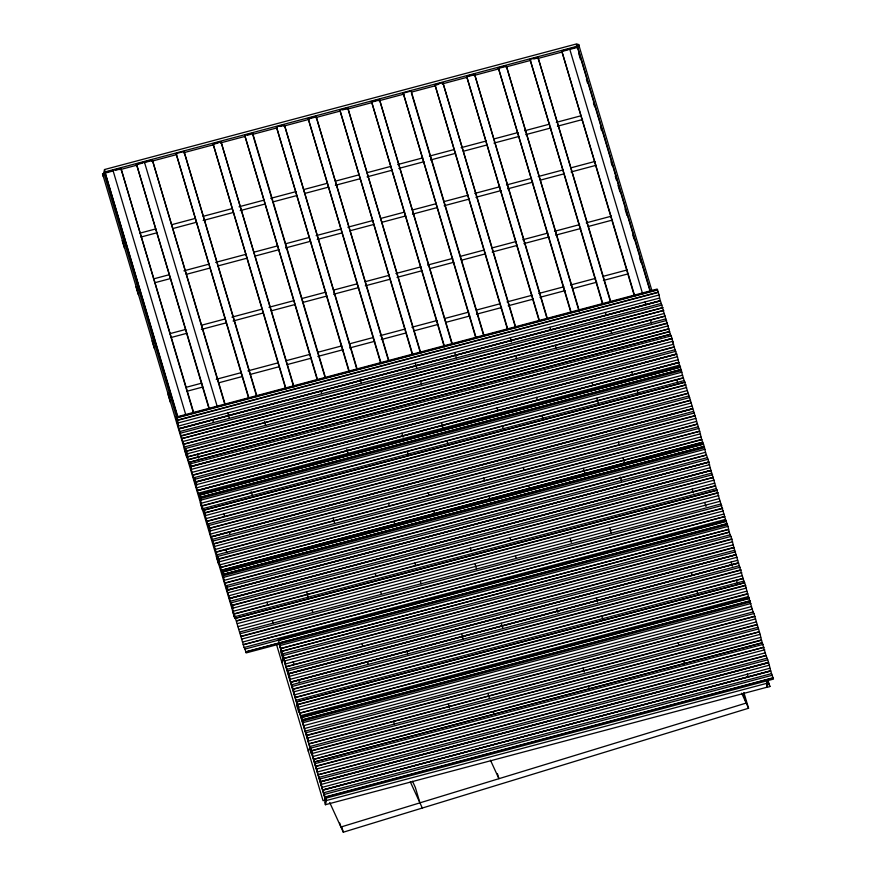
<?xml version="1.0" encoding="UTF-8"?>
<svg xmlns="http://www.w3.org/2000/svg" width="876" height="876" viewBox="0 0 876 876"><rect width="100%" height="100%" fill="white"/><g stroke="black" fill="none" stroke-linecap="round" stroke-linejoin="round"><path stroke-width="1.31" d="M665.782 318.897L660.427 300.862L178.978 428.714L184.398 446.968L665.782 318.875L670.381 334.325L188.986 462.397L184.387 446.946M188.22 459.812L669.603 331.708M684.156 380.6L679.568 365.15L198.184 493.243L191.964 472.394L190.596 466.525L671.98 338.41L673.359 344.323L191.964 472.394M197.418 490.659L678.801 362.587L679.568 365.172M683.389 377.983L202.006 506.032L204.426 512.986M694.208 413.023L689.609 397.584L208.225 525.677L204.447 513.062M729.303 532.06L281.59 651.328L729.347 532.279L727.967 526.377L725.514 519.402L244.13 647.495L224.136 580.372L705.519 452.301L704.216 446.694M229.578 598.615L710.973 470.565L725.514 519.424M234.166 614.065L715.561 485.961M238.765 629.483L720.138 501.269M286.189 666.811L733.946 547.686L743.888 581.117M318.349 774.789L766.106 655.664L767.726 659.825M770.694 671.06L322.883 789.933L770.606 670.797L773.464 679.097L325.686 798.222L324.722 802.405L325.412 804.715L766.533 687.342L767.496 683.149L766.807 680.838M660.416 300.884L179.032 428.966M192.829 475.241L674.202 347.104L677.433 356.707L678.801 362.565L197.407 490.593M704.173 446.508L222.767 574.514L704.151 446.399L703.395 443.858L222.011 571.951L219.011 561.899L700.406 433.828L694.208 413.001L212.824 541.105L211.16 536.736M701.687 439.423L220.303 567.528L701.775 439.653L703.395 443.88M707.994 459.298L705.519 452.29M710.962 470.554L707.994 459.276L226.61 587.38M733.935 547.686L731.81 539.255L284.065 658.413L285.346 663.975L733.092 544.85M738.523 563.115L290.777 682.24L738.512 562.972M743.133 578.532L295.365 697.526M761.419 639.94L313.761 759.339L761.507 640.257L760.138 634.344L753.94 613.528L306.195 732.675L305.33 731.077L753.075 611.952L753.94 613.55M761.507 640.192L766.018 655.401L318.349 774.691M193.782 412.935L120.899 168.269L105.054 172.495L177.795 417.786M193.64 413.571L120.899 168.269M208.992 408.665L136.47 164.108L152.325 159.892L224.979 403.814M224.453 403.135L152.325 159.892M257.073 396.697L184.015 151.46L176.098 153.563L248.609 398.12M184.015 151.46L256.537 396.007M294.018 386.907L220.971 141.66L213.043 143.774L285.565 388.331M220.971 141.66L293.482 386.217M325.719 378.465L252.671 133.229L244.743 135.331L317.265 379.888M252.518 133.853L252.671 133.229M357.025 368.708L284.361 124.786L276.444 126.889L348.955 371.446M356.882 369.333L284.361 124.786M380.655 363.003L308.144 118.457L316.061 116.344L389.119 361.58M316.061 116.344L388.188 359.587M420.819 353.148L347.761 107.901L339.844 110.015L412.355 354.572M420.283 352.459L347.761 107.901M444.055 346.14L371.534 101.583L379.461 99.47L452.125 343.403M451.983 344.027L379.461 99.47M484.209 336.274L411.162 91.027L403.234 93.141L475.756 337.698M411.019 91.662L411.162 91.027M507.456 329.267L434.934 84.698L442.862 82.585L515.909 327.832M442.862 82.585L515.384 327.153M539.156 320.824L466.634 76.267L474.562 74.164L547.215 318.087M474.562 74.164L547.073 318.711M570.845 312.393L498.334 67.835L506.262 65.722L579.31 310.969M506.262 65.722L578.39 308.965M610.616 301.213L537.952 57.279L530.035 59.393L602.546 303.95M610.473 301.837L537.952 57.279M650.244 290.657L577.58 46.735L561.735 50.95L634.246 295.508M577.58 46.735L577.437 47.359L569.51 49.472L569.652 48.848L642.71 294.084M766.511 682.097L766.653 681.473M103.554 173.722L104.518 169.539L577.043 43.8L577.733 46.11L577.251 48.202M104.726 173.941L105.208 171.849L104.518 169.539M124.907 242.291L125.148 241.239M137.39 284.185L137.631 283.134M138.539 288.04L138.78 287M154.844 342.801L155.085 341.75M168.63 392.733L168.148 394.824L170.448 402.533M169.703 392.667L169.944 391.616M171.094 395.47L170.853 396.521L169.495 391.922M187.004 454.436L186.522 456.527L184.234 448.808M216.876 554.694L216.394 556.786L218.693 564.494L219.175 562.403M235.25 616.397L234.768 618.489L232.479 610.769M281.853 662.563L282.817 658.369L280.758 651.897M297.325 707.063L297.566 706.012M298.475 710.918L298.716 709.867M308.275 751.247L308.757 749.155M309.732 748.706L309.973 747.666M310.881 752.561L311.122 751.52M325.412 804.715L326.376 800.533L323.715 792.769L771.46 673.644M329.715 802.515L343.304 832.2L748.564 708.246L743.877 692.511M103.269 176.558L102.536 173.831L112.84 171.006L112.982 170.382L185.854 415.049M576.266 45.18L578.642 44.468L651.974 290.887M769.84 686.554L767.464 687.255L766.719 684.528L769.095 683.827L769.84 686.554L767.923 679.896M105.208 171.849L577.733 46.11M115.479 170.305L120.757 168.904M136.327 164.743L142.93 162.98M152.183 160.516L144.255 162.629L144.398 162.005L217.445 407.241M214.215 144.047L218.179 142.996M247.24 135.254L251.204 134.203M280.265 126.462L284.218 125.41M308.002 119.081L314.604 117.318M342.341 109.938L347.619 108.536M371.391 102.207L379.319 100.094M434.792 85.333L438.756 84.271M466.492 76.902L473.095 75.139M498.192 68.459L504.795 66.707M533.856 58.966L537.809 57.915M562.907 51.224L568.195 49.822M119.935 169.681L137.105 165.115M151.636 161.25L176.733 154.57M183.336 152.818L213.722 144.726M220.325 142.974L245.422 136.295M253.35 134.181L277.123 127.863M283.725 126.1L308.823 119.421M315.426 117.669L340.523 110.989M347.126 109.226L372.223 102.547M378.826 100.795L403.924 94.115M411.851 92.002L435.624 85.684M442.227 83.921L467.324 77.241M473.927 75.489L499.024 68.81M505.627 67.047L530.725 60.367M537.338 58.615L562.425 51.936M139.864 233.169L155.731 228.943M171.586 224.727L195.381 218.387M203.32 216.284L232.403 208.543M239.017 206.78L264.125 200.1M270.739 198.337L295.858 191.658M303.786 189.544L327.58 183.215M335.519 181.102L359.313 174.773M367.241 172.66L391.035 166.331M397.649 164.568L422.769 157.888M429.382 156.125L454.491 149.446M461.105 147.683L486.224 141.003M494.152 138.89L517.946 132.561M524.56 130.798L549.679 124.118M556.282 122.355L581.401 115.676M141.014 237.024L156.881 232.797M172.736 228.581L196.531 222.252M203.144 220.489L233.553 212.397M240.155 210.645L265.275 203.955M273.213 201.841L297.008 195.512M304.936 193.399L328.73 187.07M335.344 185.307L360.463 178.627M367.066 176.864L392.185 170.185M398.799 168.422L423.918 161.742M430.521 159.98L455.64 153.3M463.579 151.187L487.374 144.858M493.976 143.095L519.096 136.415M525.71 134.652L550.829 127.973M557.432 126.21L582.551 119.53M153.486 278.918L169.353 274.692M183.894 270.826L209.014 264.147M215.627 262.384L246.025 254.292M253.963 252.179L277.758 245.849M285.685 243.736L309.48 237.407M316.094 235.644L341.213 228.964M347.827 227.202L372.935 220.522M380.874 218.409L404.668 212.08M412.596 209.966L436.39 203.637M444.329 201.524L468.123 195.195M474.737 193.432L499.846 186.752M506.459 184.989L531.579 178.31M538.192 176.547L563.301 169.867M571.24 167.754L595.034 161.425M154.636 282.773L170.502 278.557M186.369 274.33L210.163 268.001M218.091 265.888L247.174 258.146M255.113 256.044L278.907 249.704M285.521 247.952L310.63 241.261M317.243 239.509L342.363 232.819M350.29 230.706L374.085 224.376M382.024 222.263L405.818 215.934M412.432 214.182L437.54 207.492M444.154 205.74L469.273 199.049M475.876 197.297L500.995 190.607M507.609 188.855L532.728 182.164M540.656 180.051L564.451 173.722M571.064 171.97L596.184 165.279M169.802 333.679L185.668 329.453M201.535 325.237L225.329 318.897M231.932 317.145L262.34 309.053M268.954 307.29L294.073 300.61M302.001 298.497L325.795 292.168M333.723 290.055L357.528 283.725M365.456 281.612L389.251 275.283M395.864 273.52L420.984 266.841M427.587 265.078L452.706 258.398M460.634 256.285L484.439 249.956M492.367 247.842L516.161 241.513M522.775 239.75L547.894 233.071M554.497 231.308L579.616 224.628M586.23 222.865L611.349 216.186M170.951 337.534L186.818 333.307M201.36 329.442L226.479 322.762M233.082 320.999L263.49 312.907M271.418 310.794L295.223 304.465M303.151 302.351L326.945 296.022M333.559 294.259L358.678 287.58M365.281 285.817L390.4 279.137M397.014 277.374L422.123 270.695M430.061 268.582L453.856 262.252M461.783 260.139L485.578 253.81M492.192 252.047L517.311 245.368M523.925 243.605L549.033 236.925M555.647 235.162L580.766 228.483M588.694 226.369L612.488 220.04M185.811 387.4L201.666 383.173M216.208 379.308L241.327 372.618M247.941 370.866L278.349 362.774M286.277 360.66L310.071 354.331M317.999 352.218L341.804 345.889M349.732 343.775L373.526 337.446M380.14 335.683L405.26 329.004M411.862 327.241L436.982 320.561M444.909 318.448L468.704 312.119M476.643 310.005L500.437 303.676M507.051 301.913L532.159 295.234M538.773 293.471L563.892 286.791M570.506 285.029L595.614 278.349M603.553 276.236L627.347 269.907M186.949 391.254L202.816 387.028M218.682 382.812L242.477 376.483M250.405 374.37L279.488 366.628M287.427 364.515L311.221 358.185M317.835 356.423L342.943 349.743M349.557 347.98L374.676 341.301M381.29 339.538L406.398 332.858M414.337 330.745L438.131 324.416M446.059 322.302L469.854 315.973M476.467 314.21L501.587 307.531M508.2 305.768L533.309 299.088M539.923 297.325L565.042 290.646M572.97 288.532L596.764 282.203M603.378 280.44L628.497 273.761M657.449 289.627L657.153 289.058L175.769 417.173L176.065 417.699L657.449 289.606L659.059 295.004L659.573 298.048L178.178 426.119L178.956 428.703L660.34 300.599L659.573 298.048M176.175 418.071L657.558 289.989M659.059 295.004L177.664 423.075L178.178 426.119L176.81 420.25L658.205 292.146M176.919 420.568L658.259 292.398M179.799 431.55L661.183 303.446M180.653 433.127L662.048 305.034M181.42 435.69L662.803 307.618M181.485 435.974L662.825 307.728M182.777 441.548L664.172 313.477M183.588 444.187L664.972 316.116M185.252 448.556L666.636 320.452M667.392 323.014L186.019 451.151M186.095 451.414L667.479 323.343M186.851 453.921L668.246 325.85M188.143 459.561L669.527 331.446M189.851 463.973L671.235 335.88L672.002 338.541L190.607 466.503L188.986 462.375L670.37 334.303L671.235 335.902M191.45 469.35L672.845 341.279L674.213 347.159M674.115 346.874L192.775 475.033M193.585 477.825L674.969 349.721M194.439 479.402L675.823 351.309M195.195 481.964L676.59 353.926M196.038 484.778L677.433 356.707M196.563 487.822L677.958 359.751M197.363 490.44L678.747 362.357M198.743 494.294L680.137 366.212M198.173 493.221L199.038 494.83L680.422 366.726M199.783 497.327L681.178 369.322M202.017 506.065L199.881 497.656L681.243 369.562M200.177 498.674L681.572 370.581M200.637 500.196L682.032 372.125M201.151 503.24L682.546 375.18M683.346 377.786L201.94 505.813M202.772 508.671L684.156 380.578L689.609 397.605M685.777 384.772L204.404 512.887M204.48 513.117L685.853 385.024M205.236 515.625L686.62 387.553M205.75 518.669L687.145 390.597M206.55 521.286L687.945 393.236M206.605 521.516L687.999 393.455M207.371 524.1L688.755 395.996M209.079 528.546L690.452 400.463M692.5 408.566L211.116 536.681L210.349 534.097L209.824 531.053L691.219 402.982M210.349 534.097L691.744 406.026M211.959 539.517L693.343 411.424M695.04 415.87L213.667 543.963L219.022 561.899M214.423 546.471L695.818 418.399M214.938 549.515L696.332 421.455M215.737 552.11L697.132 424.083M697.187 424.291L215.781 552.285M216.558 554.946L697.942 426.853M217.412 556.523L698.796 428.43M218.157 559.03L699.606 431.222M218.255 559.392L699.65 431.288M219.537 564.943L700.931 436.872L700.406 433.828M221.716 571.415L703.11 443.344M222.121 572.324L703.516 444.241M223.15 575.795L704.545 447.713M224.136 580.372L223.61 577.328L705.005 449.257M224.924 582.989L706.341 454.962M224.99 583.208L706.374 455.115M225.745 585.792L707.129 457.699M227.366 589.942L708.783 462.024M228.209 592.745L709.604 464.674M228.724 595.789L710.118 467.729M229.49 598.341L710.918 470.357L229.534 598.439M230.344 601.221L711.728 473.128M231.198 602.808L712.582 474.704M231.943 605.305L713.349 477.289M232.797 608.174L714.192 480.103M233.323 611.218L714.717 483.147M715.473 485.698L234.122 613.835M234.932 616.649L716.327 488.545M236.553 620.788L717.937 492.673M237.396 623.602L718.791 495.531M237.911 626.647L719.305 498.575M239.531 632.067L720.915 503.974M240.385 633.655L721.78 505.551M241.152 636.217L722.536 508.146M241.239 636.523L722.623 508.441M241.995 639.02L723.379 510.949M242.51 642.075L723.904 514.004M243.276 644.659L724.66 516.544M726.084 520.464L278.338 639.59L280.747 648.547L728.503 529.422L280.747 648.547M244.119 647.473L244.984 649.083L726.368 520.979M278.732 640.498L726.489 521.362M727.135 523.563L245.795 651.853L246.134 652.916L727.518 524.833M245.817 651.919L727.2 523.848M280.221 645.502L727.978 526.377M730.967 536.43L730.102 534.82L282.357 653.967L283.222 655.555L730.967 536.408L731.81 539.288M284.032 658.347L731.712 538.937M284.82 660.92L732.577 541.806M286.178 666.713L733.847 547.39M286.956 669.395L734.701 550.248M286.956 669.373L287.81 670.983L735.555 551.825M737.165 557.224L289.409 676.349L289.934 679.393L737.691 560.279M290.744 682.032L738.457 562.852M739.3 565.677L291.555 684.824L293.252 689.27M292.409 686.401L740.154 567.254M740.91 569.838L293.175 689.04M293.263 689.27L740.986 570.123M742.279 575.696L294.533 694.821L294.007 691.777L741.764 572.652M295.3 697.405L743.1 578.368M297.763 704.392L745.509 585.223L743.888 581.095L296.143 700.242L297.008 701.829L744.753 582.704L296.997 701.807L299.132 710.25L746.878 591.125L745.509 585.299M297.84 704.676L745.585 585.54M298.606 707.195L746.352 588.081M747.732 593.983L299.964 713.086L747.633 593.665L753.086 611.974M300.742 715.67L748.487 596.523M301.311 716.721L749.057 597.596M300.742 715.648L301.596 717.258L749.341 598.1M301.705 717.619L749.462 598.494M302.34 719.754L750.119 600.761M751.477 606.553L303.72 725.667L302.45 720.083L750.184 600.991M302.746 721.09L750.491 601.965M303.195 722.623L750.951 603.498M304.574 728.525L752.265 609.159M756.065 621.971L308.308 741.096L306.939 735.216L754.729 616.277M307.038 735.544L754.773 616.397M307.794 738.052L755.55 618.927M756.82 624.522L309.129 743.768M756.919 624.807L309.151 743.844M757.674 627.369L309.929 746.516L310.783 748.104L758.528 628.957M760.664 637.399L312.907 756.525L312.393 753.47L760.138 634.355M314.517 761.923L762.273 642.798L314.528 761.945L317.506 771.953L765.252 652.828M315.382 763.533L763.127 644.375M316.148 766.128L763.981 647.265L316.225 766.358M316.981 768.898L764.737 649.773M766.861 658.226L319.116 777.373L322.105 787.371M319.981 778.95L767.726 659.803L769.336 665.202L770.65 670.885L322.948 790.185M320.725 781.458L768.482 662.387M320.824 781.786L768.57 662.661L320.791 781.742M321.58 784.327L769.336 665.202M322.094 787.371L769.851 668.246M324.569 794.379L772.314 675.232M325.325 796.941L773.081 677.816M325.423 797.248L773.114 677.98M325.697 799.985L323.047 800.686L276.367 643.97M326.376 800.533L767.496 683.149M311.615 750.951L759.382 631.804L311.538 750.612L312.393 753.48M741.665 693.179L748.564 708.246M490.45 760.171L498.926 778.687L497.393 773.552M412.508 781.25L415.334 787.425L419.933 802.854M410.318 781.863L422.309 808.033M718.002 492.947L236.619 621.04M302.428 720.094L301.596 717.225M190.661 466.788L672.034 338.673M199.848 497.623L199.038 494.809M701.72 439.456L700.92 436.872M724.693 516.588L243.331 644.736M747.666 593.709L746.867 591.114M213.613 543.832L212.824 541.083M232.009 605.579L713.382 477.453M208.225 525.655L209.835 531.053M730.113 534.842L729.336 532.192M676.809 379.834L677.586 382.462M731.11 562.129L732.281 566.06M736.574 580.492L737.362 583.109M577.832 48.673L650.101 291.292M578.609 53.042L580.558 59.59M586.416 79.245L587.588 83.176M593.435 102.821L594.607 106.752M600.465 126.407L601.571 130.688M610.999 161.786L612.171 165.706M615.291 176.196L616.463 180.127M618.029 185.362L619.978 191.91M625.048 208.948L627.008 215.496M632.855 235.151L634.027 239.082M639.885 258.738L641.057 262.658M645.054 301.946L645.831 304.574M650.518 320.309L651.306 322.937M704.819 502.605L705.99 506.536M561.735 50.95L634.782 296.197M692.204 488.972L693.387 492.914M747.294 673.885L748.071 676.513M743.45 693.88L746.188 703.067L340.939 827.01L339.768 823.079M631.716 372.026L632.494 374.654M637.18 390.389L637.969 393.017M691.482 572.685L692.27 575.302M696.957 591.037L697.734 593.665M530.035 59.393L603.082 304.629M605.425 312.502L606.214 315.13M610.9 330.865L611.678 333.482M618.379 442.106L619.157 444.734M623.066 457.841L624.621 463.097M678.144 642.765L678.922 645.382M683.608 661.117L684.397 663.745M498.334 67.835L570.999 311.768M592.088 382.582L592.866 385.21M596.775 398.317L598.341 403.562M620.219 477.004L621.391 480.935M549.953 327.274L550.741 329.891M555.428 345.626L556.205 348.254M609.729 527.921L611.284 533.166M466.634 76.267L539.682 321.514M583.438 468.397L585.004 473.642M536.616 397.332L537.393 399.96M542.091 415.695L542.868 418.323M596.392 597.99L597.563 601.922M601.856 616.343L602.633 618.971M434.934 84.698L507.598 328.631M510.336 337.808L511.507 341.75M515.8 356.171L516.577 358.799M570.101 538.455L571.272 542.397M523.279 467.412L524.056 470.04M528.754 485.775L529.531 488.392M583.055 668.059L584.226 672.002M588.519 686.423L589.296 689.051M411.413 92.966L483.683 335.585M403.234 93.141L475.898 337.074M496.999 407.887L497.776 410.505M502.463 426.251L503.24 428.868M556.764 608.535L557.935 612.466M454.863 352.579L456.418 357.824M509.941 537.492L510.719 540.12M515.406 555.855L516.194 558.472M371.534 101.583L444.592 346.819M483.651 477.967L484.439 480.585M489.126 496.331L489.903 498.948M441.526 422.648L443.081 427.893M446.99 441.011L447.767 443.639M501.291 623.307L502.857 628.552M339.844 110.015L412.497 353.948M415.235 363.124L416.801 368.369M420.699 381.487L421.487 384.104M470.313 548.037L471.102 550.665M475 563.772L476.566 569.017M428.178 492.728L428.966 495.345M433.653 511.08L434.43 513.708M487.954 693.376L489.52 698.621M493.418 711.739L494.206 714.356M308.144 118.457L381.191 363.693M401.898 433.193L403.07 437.135M407.362 451.556L408.15 454.184M461.663 633.852L463.229 639.097M360.156 379.199L361.328 383.14M414.841 562.808L415.629 565.425M420.316 581.16L421.093 583.788M276.444 126.889L349.491 372.136M388.561 503.273L389.338 505.901M394.025 521.636L394.813 524.264M448.326 703.932L449.498 707.863M346.808 449.279L347.98 453.22M406.979 651.24L407.756 653.868M252.912 135.167L325.182 377.775M244.743 135.331L317.408 379.264M320.923 391.068L321.7 393.685M375.224 573.353L376.001 575.981M380.688 591.716L381.465 594.333M333.088 518.044L334.643 523.29M393.631 721.32L394.419 723.948M213.043 143.774L286.091 389.01M361.876 643.433L362.664 646.061M367.351 661.796L368.128 664.413M264.497 421.608L265.669 425.55M176.098 153.563L248.751 397.496M306.567 591.585L308.133 596.83M312.042 609.948L312.82 612.565M227.716 413.001L229.282 418.246M251.16 491.688L252.332 495.619M293.23 661.665L294.018 664.282M298.705 680.017L299.483 682.645M341.75 826.955L343.304 832.2M283.222 655.533L283.977 658.117M287.81 670.95L289.945 679.404M293.252 689.237L294.018 691.777M306.195 732.654L306.95 735.205M310.783 748.082L311.582 750.831M136.47 164.108L209.134 408.041M212.649 419.845L213.426 422.462M266.95 602.13L267.728 604.758M272.414 620.493L273.202 623.11M279.061 642.787L325.401 799.47L278.918 643.411M296.603 704.643L298.902 712.363M309.622 748.356L311.155 753.491M223.796 513.686L224.574 516.303M229.249 531.995L230.027 534.612M197.549 454.305L198.721 458.225M225.997 549.81L226.785 552.428M105.054 172.495L177.938 417.162M123.166 236.389L125.082 242.816M138.101 286.518L139.24 290.372M153.026 336.647L154.942 343.074M104.091 173.908L178.135 422.495M185.931 448.665L187.88 455.202M190.223 463.054L191.384 466.974M194.505 477.442L196.848 485.293M199.958 495.761L201.13 499.681M204.25 510.15L205.422 514.081M208.532 524.549L210.481 531.086M218.277 557.256L219.449 561.177M222.57 571.645L223.741 575.576M226.851 586.044L228.023 589.964M232.315 604.352L233.476 608.283M176.065 417.677L176.821 420.272M222.011 571.929L222.767 574.481M223.621 577.328L222.756 574.492M244.984 649.05L245.773 651.81M102.536 173.831L234.385 616.693L233.64 613.966M122.202 240.571L124.502 248.291M135.988 286.846L138.277 294.566M152.063 340.841L154.362 348.549M200.308 502.802L202.608 510.511M664.983 316.137L183.61 444.285M209.003 528.359L690.387 400.233M578.642 44.468L579.386 47.205M736.333 554.486L288.576 673.578M213.591 543.744L694.975 415.629M211.193 536.911L692.587 408.862L211.193 536.933M663.647 310.422L182.263 438.504L663.647 310.433M668.76 328.894L187.376 456.965L668.771 328.905M676.677 354.156L195.271 482.249L676.644 354.123M680.532 367.121L199.148 495.192L680.532 367.121M685.021 382.155L203.626 510.226L685.021 382.177M702.541 442.27L221.146 570.353L702.541 442.292M704.249 446.705L222.843 574.798L704.238 446.738M708.837 462.134L227.442 590.227L708.826 462.145M717.181 490.133L235.797 618.204L717.181 490.155M736.409 554.683L288.642 673.819L736.377 554.661"/></g></svg>
